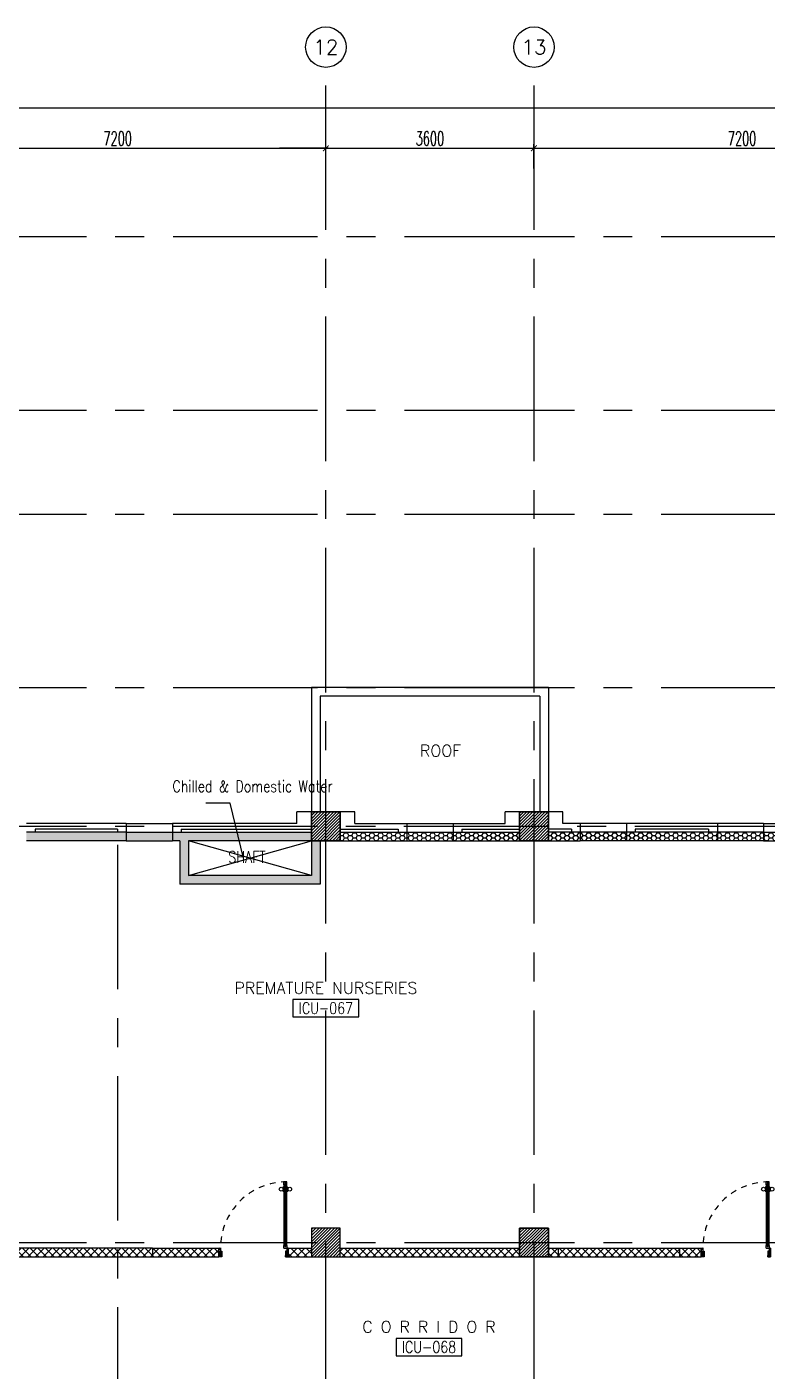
# Model space of a CAD drawing. Extents: x 276011.4 to 276105.3, y 57291.9 to 57371.4.
# Drawn here: x 276029.6 to 276042.41, y 57348.16 to 57371.41 of the extents above; entities that cross this region are included whole.
import ezdxf
from ezdxf.enums import TextEntityAlignment as Align

# ---------------------------------------------------------------- set-up
doc = ezdxf.new("R2010")
doc.units = 0
doc.header["$MEASUREMENT"] = 0
doc.header["$PDMODE"] = 34
doc.linetypes.add('CENTERX2', pattern=[4, 2.5, -0.5, 0.5, -0.5])
doc.linetypes.add('HIDDEN', pattern=[0.375, 0.25, -0.125])
doc.layers.get('0').update_dxf_attribs({"linetype": 'CONTINUOUS'})
doc.layers.get('DEFPOINTS').update_dxf_attribs({"linetype": 'CONTINUOUS'})
for name, color, linetype in [('AX-CR', 2, 'CONTINUOUS'), ('AX-DIM', 4, 'CONTINUOUS'), ('AX-TXT', 2, 'CONTINUOUS'), ('AXES', 11, 'CENTERX2'), ('COL', 5, 'CONTINUOUS'), ('DOOR', 7, 'CONTINUOUS'), ('HAT', 8, 'CONTINUOUS'), ('INSUL', 4, 'CONTINUOUS'), ('PROJ-L', 4, 'CONTINUOUS'), ('RM-BOX', 4, 'CONTINUOUS'), ('RM-NAME', 2, 'CONTINUOUS'), ('RM-NO', 2, 'CONTINUOUS'), ('SHAFT', 3, 'CONTINUOUS'), ('SHAFTS', 4, 'CONTINUOUS'), ('TEXT', 6, 'CONTINUOUS'), ('WALL', 2, 'CONTINUOUS'), ('WallType', 11, 'CONTINUOUS'), ('WallType2', 3, 'CONTINUOUS'), ('WIN', 3, 'CONTINUOUS')]:
    doc.layers.add(name, color=color, linetype=linetype)
doc.styles.add('ROMANS', font='ROMANS.shx', dxfattribs={"width": 0.6})
doc.dimstyles.new('STANDARD in', dxfattribs={"dimtxt": 0.24, "dimasz": 0.1, "dimexe": 0.07, "dimexo": 0.05, "dimgap": 0.05, "dimtad": 1, "dimdec": 0, "dimlfac": 1000, "dimzin": 0, "dimdsep": 46, "dimtxsty": 'ROMANS', "dimblk": 'ARCHTICK', "dimcen": 0.05, "dimdle": 0.05, "dimclrd": 4, "dimclre": 4, "dimclrt": 2, "dimadec": 0, "dimazin": 0, "dimtfac": 1, "dimtdec": 0, "dimtmove": 2, "dimatfit": 3, "dimfxl": 0, "dimtolj": 1, "dimtzin": 0, "dimarcsym": 0})
pattern_1 = [(45, (0, 0), (-0.066291260736, 0.066291260736), []), (135, (0, 0), (-0.066291260736, -0.066291260736), [])]
pattern_2 = [(0, (0, 0), (0.075, 0.04330127), [0.05, -0.1]), (120, (0, 0), (-0.074999999836, 0.043301270284), [0.05, -0.1]), (60, (0, 0), (1.64e-10, 0.086602540284), [-0.1, 0.05])]

# ---------------------------------------------------------------- blocks, each defined once
blk = doc.blocks.new('*X16')
at = {"color": 0}
for p, q in [((84179, 169934), (84635, 170390)), ((84179, 169987), (84582, 170390)), ((84179, 170040), (84529, 170390)), ((84179, 170093), (84476, 170390)), ((84179, 170146), (84423, 170390)), ((84179, 170199), (84370, 170390)), ((84179, 170252), (84317, 170390)), ((84179, 170305), (84264, 170390)), ((84179, 170358), (84211, 170390)), ((84188, 169890), (84679, 170381)), ((84241, 169890), (84679, 170328)), ((84294, 169890), (84679, 170274)), ((84347, 169890), (84679, 170221)), ((84401, 169890), (84679, 170168)), ((84454, 169890), (84679, 170115)), ((84507, 169890), (84679, 170062)), ((84560, 169890), (84679, 170009)), ((84613, 169890), (84679, 169956)), ((84666, 169890), (84679, 169903))]:
    blk.add_line(p, q, dxfattribs=at)
blk = doc.blocks.new('*X15')
at = {"color": 0}
for p, q in [((80579, 169940), (81029, 170390)), ((80579, 169993), (80976, 170390)), ((80579, 170046), (80923, 170390)), ((80579, 170099), (80870, 170390)), ((80579, 170152), (80817, 170390)), ((80579, 170205), (80764, 170390)), ((80579, 170258), (80711, 170390)), ((80579, 170311), (80658, 170390)), ((80579, 170364), (80605, 170390)), ((80582, 169890), (81079, 170387)), ((80635, 169890), (81079, 170334)), ((80688, 169890), (81079, 170281)), ((80741, 169890), (81079, 170228)), ((80794, 169890), (81079, 170175)), ((80847, 169890), (81079, 170122)), ((80900, 169890), (81079, 170069)), ((80953, 169890), (81079, 170016)), ((81006, 169890), (81079, 169963)), ((81059, 169890), (81079, 169910))]:
    blk.add_line(p, q, dxfattribs=at)
blk = doc.blocks.new('*X14')
at = {"color": 0}
for p, q in [((80579, 177099), (81070, 177590)), ((80579, 177152), (81017, 177590)), ((80579, 177205), (80964, 177590)), ((80579, 177258), (80911, 177590)), ((80579, 177311), (80858, 177590)), ((80579, 177364), (80804, 177590)), ((80579, 177417), (80751, 177590)), ((80579, 177471), (80698, 177590)), ((80579, 177524), (80645, 177590)), ((80579, 177577), (80592, 177590)), ((80623, 177090), (81079, 177546)), ((80676, 177090), (81079, 177493)), ((80729, 177090), (81079, 177440)), ((80782, 177090), (81079, 177387)), ((80835, 177090), (81079, 177334)), ((80888, 177090), (81079, 177281)), ((80941, 177090), (81079, 177228)), ((80994, 177090), (81079, 177175)), ((81047, 177090), (81079, 177122))]:
    blk.add_line(p, q, dxfattribs=at)
blk = doc.blocks.new('*X13')
at = {"color": 0}
for p, q in [((84179, 177093), (84676, 177590)), ((84179, 177146), (84623, 177590)), ((84179, 177199), (84570, 177590)), ((84179, 177252), (84517, 177590)), ((84179, 177305), (84464, 177590)), ((84179, 177358), (84411, 177590)), ((84179, 177411), (84358, 177590)), ((84179, 177464), (84305, 177590)), ((84179, 177517), (84252, 177590)), ((84179, 177570), (84199, 177590)), ((84229, 177090), (84679, 177540)), ((84282, 177090), (84679, 177487)), ((84335, 177090), (84679, 177434)), ((84388, 177090), (84679, 177381)), ((84441, 177090), (84679, 177328)), ((84494, 177090), (84679, 177275)), ((84547, 177090), (84679, 177222)), ((84600, 177090), (84679, 177169)), ((84653, 177090), (84679, 177116))]:
    blk.add_line(p, q, dxfattribs=at)
blk = doc.blocks.new('AXU')
at = {"layer": 'AX-CR'}
blk.add_circle((0, 350), 350, dxfattribs=at)
at = {"layer": 'AX-TXT', "style": 'ROMANS'}
blk.add_attdef('AX', text='', height=250, dxfattribs=at).set_placement((0, 350), align=Align.MIDDLE)
blk = doc.blocks.new('_ARCHTICK')
at = {"color": 0, "linetype": 'ByBlock', "const_width": 0.15}
blk.add_lwpolyline([(-0.5, -0.5), (0.5, 0.5)], dxfattribs=at)
blk = doc.blocks.new('*D608')
at = {"layer": 'AX-DIM', "color": 4, "lineweight": -2, "ltscale": 0.3}
for p, q in [((276034.775, 57368.961), (276034.775, 57369.381)), ((276038.375, 57368.961), (276038.375, 57369.381)), ((276034.725, 57369.311), (276038.425, 57369.311))]:
    blk.add_line(p, q, dxfattribs=at)
at = {"layer": 'DEFPOINTS', "color": 0, "ltscale": 0.3}
for p in [(276038.375, 57369.311), (276034.775, 57368.911), (276038.375, 57368.911)]:
    blk.add_point(p, dxfattribs=at)
at = {"layer": 'AX-DIM', "color": 4, "lineweight": -2, "ltscale": 0.3, "xscale": 0.1, "yscale": 0.1, "zscale": 0.1, "rotation": 180}
blk.add_blockref('_ARCHTICK', (276034.775, 57369.311), dxfattribs=at)
at = {"layer": 'AX-DIM', "color": 4, "lineweight": -2, "ltscale": 0.3, "xscale": 0.1, "yscale": 0.1, "zscale": 0.1}
blk.add_blockref('_ARCHTICK', (276038.375, 57369.311), dxfattribs=at)
at = {"layer": 'AX-DIM', "color": 2, "ltscale": 0.3, "insert": (276036.575, 57369.481), "char_height": 0.24, "attachment_point": 5, "style": 'ROMANS'}
blk.add_mtext('\\A1;3600', dxfattribs=at)
blk = doc.blocks.new('COL50')
at = {"layer": 'COL'}
blk.add_lwpolyline([(-250, 250), (-250, -250), (250, -250), (250, 250)], close=True, dxfattribs=at)
blk = doc.blocks.new('*D607')
at = {"layer": 'AX-DIM', "color": 4, "lineweight": -2, "ltscale": 0.3}
for p, q in [((276038.375, 57369.361), (276038.375, 57369.381)), ((276045.575, 57369.361), (276045.575, 57369.381)), ((276038.325, 57369.311), (276045.625, 57369.311))]:
    blk.add_line(p, q, dxfattribs=at)
at = {"layer": 'DEFPOINTS', "color": 0, "ltscale": 0.3}
for p in [(276038.375, 57369.311), (276045.575, 57369.311), (276045.575, 57369.311)]:
    blk.add_point(p, dxfattribs=at)
at = {"layer": 'AX-DIM', "color": 4, "lineweight": -2, "ltscale": 0.3, "xscale": 0.1, "yscale": 0.1, "zscale": 0.1, "rotation": 180}
blk.add_blockref('_ARCHTICK', (276038.375, 57369.311), dxfattribs=at)
at = {"layer": 'AX-DIM', "color": 4, "lineweight": -2, "ltscale": 0.3, "xscale": 0.1, "yscale": 0.1, "zscale": 0.1}
blk.add_blockref('_ARCHTICK', (276045.575, 57369.311), dxfattribs=at)
at = {"layer": 'AX-DIM', "color": 2, "ltscale": 0.3, "insert": (276041.975, 57369.481), "char_height": 0.24, "attachment_point": 5, "style": 'ROMANS'}
blk.add_mtext('\\A1;7200', dxfattribs=at)
blk = doc.blocks.new('*D111')
at = {"layer": 'AX-DIM', "color": 4, "lineweight": -2, "ltscale": 0.3}
for p, q in [((276020.355, 57365.405), (276020.355, 57370.081)), ((276095.065, 57357.883), (276095.065, 57370.081)), ((276020.305, 57370.011), (276095.115, 57370.011))]:
    blk.add_line(p, q, dxfattribs=at)
at = {"layer": 'DEFPOINTS', "color": 0, "ltscale": 0.3}
for p in [(276095.065, 57370.011), (276020.355, 57365.355), (276095.065, 57357.833)]:
    blk.add_point(p, dxfattribs=at)
at = {"layer": 'AX-DIM', "color": 4, "lineweight": -2, "ltscale": 0.3, "xscale": 0.1, "yscale": 0.1, "zscale": 0.1, "rotation": 180}
blk.add_blockref('_ARCHTICK', (276020.355, 57370.011), dxfattribs=at)
at = {"layer": 'AX-DIM', "color": 4, "lineweight": -2, "ltscale": 0.3, "xscale": 0.1, "yscale": 0.1, "zscale": 0.1}
blk.add_blockref('_ARCHTICK', (276095.065, 57370.011), dxfattribs=at)
at = {"layer": 'AX-DIM', "color": 2, "ltscale": 0.3, "insert": (276057.71, 57370.181), "char_height": 0.24, "attachment_point": 5, "style": 'ROMANS'}
blk.add_mtext('\\A1;74710', dxfattribs=at)
blk = doc.blocks.new('RM1')
at = {"layer": 'RM-BOX'}
blk.add_lwpolyline([(570, -200), (-570, -200), (-570, -500), (570, -500)], close=True, dxfattribs=at)
at = {"layer": 'RM-NAME', "style": 'ROMANS'}
for tag, p in [('ROOMNAME1', (0, 324)), ('ROOMNAME2', (0, 0))]:
    blk.add_attdef(tag, text='', height=200, dxfattribs=at).set_placement(p, align=Align.MIDDLE)
at = {"layer": 'RM-NO', "style": 'ROMANS', "width": 0.8}
blk.add_attdef('ROOMNO', text='', height=200, dxfattribs=at).set_placement((0, -350), align=Align.MIDDLE)
blk = doc.blocks.new('*D571')
at = {"layer": 'AX-DIM', "color": 4, "lineweight": -2, "ltscale": 0.3}
for p, q in [((276027.575, 57368.961), (276027.575, 57369.381)), ((276034.775, 57368.961), (276034.775, 57369.381)), ((276027.525, 57369.311), (276034.825, 57369.311))]:
    blk.add_line(p, q, dxfattribs=at)
at = {"layer": 'DEFPOINTS', "color": 0, "ltscale": 0.3}
for p in [(276034.775, 57369.311), (276027.575, 57368.911), (276034.775, 57368.911)]:
    blk.add_point(p, dxfattribs=at)
at = {"layer": 'AX-DIM', "color": 4, "lineweight": -2, "ltscale": 0.3, "xscale": 0.1, "yscale": 0.1, "zscale": 0.1, "rotation": 180}
blk.add_blockref('_ARCHTICK', (276027.575, 57369.311), dxfattribs=at)
at = {"layer": 'AX-DIM', "color": 4, "lineweight": -2, "ltscale": 0.3, "xscale": 0.1, "yscale": 0.1, "zscale": 0.1}
blk.add_blockref('_ARCHTICK', (276034.775, 57369.311), dxfattribs=at)
at = {"layer": 'AX-DIM', "color": 2, "ltscale": 0.3, "insert": (276031.175, 57369.481), "char_height": 0.24, "attachment_point": 5, "style": 'ROMANS'}
blk.add_mtext('\\A1;7200', dxfattribs=at)
blk = doc.blocks.new('*D570')
at = {"layer": 'AX-DIM', "color": 4, "lineweight": -2, "ltscale": 0.3}
for p, q in [((276034.775, 57368.961), (276034.775, 57369.381)), ((276038.375, 57368.961), (276038.375, 57369.381)), ((276034.725, 57369.311), (276038.425, 57369.311))]:
    blk.add_line(p, q, dxfattribs=at)
at = {"layer": 'DEFPOINTS', "color": 0, "ltscale": 0.3}
for p in [(276038.375, 57369.311), (276034.775, 57368.911), (276038.375, 57368.911)]:
    blk.add_point(p, dxfattribs=at)
at = {"layer": 'AX-DIM', "color": 4, "lineweight": -2, "ltscale": 0.3, "xscale": 0.1, "yscale": 0.1, "zscale": 0.1, "rotation": 180}
blk.add_blockref('_ARCHTICK', (276034.775, 57369.311), dxfattribs=at)
at = {"layer": 'AX-DIM', "color": 4, "lineweight": -2, "ltscale": 0.3, "xscale": 0.1, "yscale": 0.1, "zscale": 0.1}
blk.add_blockref('_ARCHTICK', (276038.375, 57369.311), dxfattribs=at)
at = {"layer": 'AX-DIM', "color": 2, "ltscale": 0.3, "insert": (276036.575, 57369.481), "char_height": 0.24, "attachment_point": 5, "style": 'ROMANS'}
blk.add_mtext('\\A1;3600', dxfattribs=at)
blk = doc.blocks.new('DOOR100')
at = {"layer": 'DOOR', "color": 0, "linetype": 'ByBlock'}
for p, q in [((-82, 1205), (-91, 1205)), ((-91, 1205), (-91, 1140)), ((-75, 1218), (-82, 1218)), ((-82, 1128), (-82, 1218)), ((-82, 1205), (-82, 1140)), ((-25, 1300), (-75, 1300)), ((-75, 1300), (-25, 1300)), ((-75, 1250), (-75, 1300)), ((-58, 1250), (-75, 1250)), ((-42, 1270), (-58, 1270)), ((-58, 1250), (-58, 1270)), ((-42, 1250), (-42, 1270)), ((-25, 1250), (-42, 1250)), ((-25, 1250), (-25, 1300)), ((-25, 1218), (-18, 1218)), ((-18, 1128), (-18, 1218)), ((-18, 1205), (-9, 1205)), ((-18, 1205), (-18, 1140)), ((-9, 1205), (-9, 1140)), ((-82, 1140), (-91, 1140)), ((-75, 1128), (-82, 1128)), ((-25, 1128), (-18, 1128)), ((-18, 1140), (-9, 1140)), ((-1200, 0), (-1200, 150)), ((-1200, 150), (-1175, 150)), ((-1200, 150), (-1200, 0)), ((-1150, 0), (-1200, 0)), ((-1175, 150), (-1175, 100)), ((-1175, 100), (-1150, 100)), ((-1150, 100), (-1150, 0)), ((-75, 200), (-58, 200)), ((-75, 150), (-75, 200)), ((-75, 150), (-25, 150)), ((-58, 200), (-58, 180)), ((-58, 180), (-42, 180)), ((-50, 100), (-50, 0)), ((-25, 100), (-50, 100)), ((-50, 0), (0, 0)), ((-42, 200), (-25, 200)), ((-42, 180), (-42, 200)), ((-25, 200), (-25, 150)), ((0, 150), (-25, 150)), ((-25, 150), (-25, 100)), ((0, 150), (0, 0))]:
    blk.add_line(p, q, dxfattribs=at)
at = {"layer": 'DOOR', "linetype": 'ByBlock'}
for p, q in [((-75, 1250), (-75, 200)), ((-58, 200), (-58, 1250)), ((-42, 200), (-42, 1250)), ((-25, 200), (-25, 1250)), ((0, 0), (0, 150))]:
    blk.add_line(p, q, dxfattribs=at)
at = {"layer": 'DOOR', "color": 9, "linetype": 'ByBlock'}
for p, q in [((-1150, 0), (-1200, 114)), ((-1150, 0), (-1200, 40)), ((-1150, 0), (-1163, 100)), ((-50, 0), (0, 114)), ((-50, 0), (-37, 100)), ((-50, 0), (0, 40))]:
    blk.add_line(p, q, dxfattribs=at)
at = {"layer": 'DOOR', "color": 0, "linetype": 'ByBlock'}
for centre in [(-124, 1173), (24, 1173)]:
    blk.add_circle(centre, 32.4, dxfattribs=at)
at = {"layer": 'DOOR', "linetype": 'HIDDEN', "ltscale": 0.5}
blk.add_arc((-25, 150), 1150, 90, 180.0001, dxfattribs=at)
at = {"layer": 'DOOR', "color": 9, "linetype": 'ByBlock'}
for centre, radius, start, end in [((-1150, 0), 154, 103.7142, 108.8947), ((-1150, 0), 134, 100.72, 111.8402), ((-1150, 0), 94.4, 90, 121.9818), ((-1150, 0), 74.4, 90, 132.2236), ((-1150, 0), 54.4, 90, 156.7926), ((-1150, 0), 34.4, 90, 180), ((-1150, 0), 14.4, 90, 180), ((-50, 0), 94.4, 58.0182, 90), ((-50, 0), 74.4, 47.7764, 90), ((-50, 0), 54.4, 23.2074, 90), ((-50, 0), 34.4, 0, 90), ((-50, 0), 14.4, 0, 90), ((-50, 0), 134, 68.1598, 79.28), ((-50, 0), 114, 64.0838, 77.3774), ((-50, 0), 154, 71.1053, 76.2858)]:
    blk.add_arc(centre, radius, start, end, dxfattribs=at)

msp = doc.modelspace()

# ---------------------------------------------------------------- hatches: boundary and pattern name
at = {"layer": 'WallType', "linetype": 'ByBlock', "ltscale": 0.3}
h = msp.add_hatch(dxfattribs=at)
h.set_pattern_fill('ANSI37', color=256, scale=0.75, style=0)
h.set_pattern_definition(pattern_1)
h.paths.add_polyline_path([(276027.3255, 57350.2829), (276026.9755, 57350.2829), (276026.9755, 57350.1329), (276027.3255, 57350.1329)])
h.paths.add_polyline_path([(276028.6755, 57350.2829), (276027.8255, 57350.2829), (276027.8255, 57350.1329), (276028.6755, 57350.1329)])
h.paths.add_polyline_path([(276031.1755, 57350.2829), (276028.6755, 57350.2829), (276028.6755, 57350.1329), (276031.1755, 57350.1329)])
h.paths.add_polyline_path([(276032.9255, 57350.2829), (276031.7755, 57350.2829), (276031.7755, 57350.1329), (276032.9255, 57350.1329)])
h.paths.add_polyline_path([(276031.7755, 57350.2829), (276031.1755, 57350.2829), (276031.1755, 57350.1329), (276031.7755, 57350.1329)])
h = msp.add_hatch(dxfattribs=at)
h.set_pattern_fill('ANSI37', color=256, scale=0.75, style=0)
h.set_pattern_definition(pattern_1)
h.paths.add_polyline_path([(276034.5255, 57350.2829), (276034.1255, 57350.2829), (276034.1255, 57350.1329), (276034.5255, 57350.1329)])
h.paths.add_polyline_path([(276038.1255, 57350.2829), (276035.0255, 57350.2829), (276035.0255, 57350.1329), (276038.1255, 57350.1329)])
h = msp.add_hatch(dxfattribs=at)
h.set_pattern_fill('ANSI37', color=256, scale=0.75, style=0)
h.set_pattern_definition(pattern_1)
h.paths.add_polyline_path([(276038.8007, 57350.2829), (276038.6255, 57350.2829), (276038.6255, 57350.1329), (276038.8007, 57350.1329)])
h.paths.add_polyline_path([(276040.9007, 57350.2829), (276038.8007, 57350.2829), (276038.8007, 57350.1329), (276040.9007, 57350.1329)])
h.paths.add_polyline_path([(276041.2687, 57350.2829), (276040.9007, 57350.2829), (276040.9007, 57350.1329), (276041.2687, 57350.1329)])
at = {"layer": 'WallType2', "linetype": 'ByBlock', "ltscale": 0.3}
h = msp.add_hatch(dxfattribs=at)
h.set_pattern_fill('HONEY', color=256, scale=0.4, style=0)
h.set_pattern_definition(pattern_2)
h.paths.add_polyline_path([(276031.1755, 57357.4829), (276029.5967, 57357.4829), (276029.5967, 57357.3329), (276031.1755, 57357.3329)])
h.paths.add_polyline_path([(276031.3217, 57357.4829), (276031.1755, 57357.4829), (276031.1755, 57357.3329), (276031.3217, 57357.3329)])
h.paths.add_polyline_path([(276032.1217, 57357.4829), (276031.3217, 57357.4829), (276031.3217, 57357.3329), (276032.1217, 57357.3329)])
h.paths.add_polyline_path([(276034.5255, 57357.4829), (276032.1217, 57357.4829), (276032.1217, 57357.3329), (276032.2505, 57357.3329), (276032.2505, 57356.5829), (276034.6755, 57356.5829), (276034.6755, 57357.3329), (276034.5255, 57357.3329), (276034.5255, 57356.7329), (276032.4005, 57356.7329), (276032.4005, 57357.3329), (276034.5255, 57357.3329)])
h = msp.add_hatch(dxfattribs=at)
h.set_pattern_fill('HONEY', color=256, scale=0.4, style=0)
h.set_pattern_definition(pattern_2)
h.paths.add_polyline_path([(276036.1755, 57357.4829), (276035.0255, 57357.4829), (276035.0255, 57357.3329), (276036.1755, 57357.3329)])
h.paths.add_polyline_path([(276036.9755, 57357.4829), (276036.1755, 57357.4829), (276036.1755, 57357.3329), (276036.9755, 57357.3329)])
h.paths.add_polyline_path([(276038.1255, 57357.4829), (276037.7755, 57357.4829), (276036.9755, 57357.4829), (276036.9755, 57357.3329), (276038.1255, 57357.3329)])
h = msp.add_hatch(dxfattribs=at)
h.set_pattern_fill('HONEY', color=256, scale=0.4, style=0)
h.set_pattern_definition(pattern_2)
h.paths.add_polyline_path([(276039.1755, 57357.4829), (276038.6255, 57357.4829), (276038.6255, 57357.3329), (276039.1755, 57357.3329)])
h.paths.add_polyline_path([(276039.9755, 57357.4829), (276039.1755, 57357.4829), (276039.1755, 57357.3329), (276039.9755, 57357.3329)])
h.paths.add_polyline_path([(276041.5467, 57357.4829), (276039.9755, 57357.4829), (276039.9755, 57357.3329), (276041.5467, 57357.3329)])
h = msp.add_hatch(dxfattribs=at)
h.set_pattern_fill('HONEY', color=256, scale=0.4, style=0)
h.set_pattern_definition(pattern_2)
h.paths.add_polyline_path([(276042.3467, 57357.4829), (276041.5467, 57357.4829), (276041.5467, 57357.3329), (276042.3467, 57357.3329)])
h = msp.add_hatch(dxfattribs=at)
h.set_pattern_fill('HONEY', color=256, scale=0.4, style=0)
h.set_pattern_definition(pattern_2)
h.paths.add_polyline_path([(276045.3255, 57357.4829), (276042.3467, 57357.4829), (276042.3467, 57357.3329), (276042.9505, 57357.3329), (276045.3255, 57357.3329)])

# ---------------------------------------------------------------- linework, layer by layer
at = {"layer": 'AX-DIM'}
for p, q in [((276034.8155, 57369.3113), (276033.9755, 57369.3113)), ((276038.2955, 57369.3113), (276039.277, 57369.3113))]:
    msp.add_line(p, q, dxfattribs=at)
at = {"layer": 'AXES'}
for p, q in [((276034.7755, 57291.8986), (276034.7755, 57370.7113)), ((276034.7755, 57291.8986), (276034.7755, 57370.7113)), ((276038.3755, 57291.8986), (276038.3755, 57370.7113)), ((276038.3755, 57291.8986), (276038.3755, 57370.7113)), ((276012.1331, 57367.7829), (276036.5755, 57367.7829)), ((276036.5755, 57367.7829), (276052.7755, 57367.7829)), ((276012.1331, 57364.7829), (276036.5755, 57364.7829)), ((276036.5755, 57364.7829), (276052.7755, 57364.7829)), ((276012.1331, 57362.9829), (276036.5755, 57362.9829)), ((276036.5755, 57362.9829), (276052.7755, 57362.9829)), ((276012.1331, 57359.9829), (276036.5755, 57359.9829)), ((276036.5755, 57359.9829), (276052.7755, 57359.9829)), ((276012.1331, 57357.5829), (276036.5755, 57357.5829)), ((276031.1755, 57298.7629), (276031.1755, 57357.5829)), ((276032.1217, 57357.5829), (276104.6155, 57357.5829)), ((276012.1331, 57350.3829), (276036.5755, 57350.3829)), ((276036.5755, 57350.3829), (276052.7955, 57350.3829))]:
    msp.add_line(p, q, dxfattribs=at)
at = {"layer": 'COL'}
for points in [[(276034.5255, 57357.3329), (276034.5255, 57357.8329), (276035.0255, 57357.8329), (276035.0255, 57357.3329)], [(276034.5255, 57357.3329), (276034.5255, 57357.8329), (276035.0255, 57357.8329), (276035.0255, 57357.3329)], [(276038.1255, 57357.3329), (276038.1255, 57357.8329), (276038.6255, 57357.8329), (276038.6255, 57357.3329)]]:
    msp.add_lwpolyline(points, close=True, dxfattribs=at)
at = {"layer": 'INSUL'}
for p, q in [((276031.1717, 57357.5329), (276029.7467, 57357.5329)), ((276029.7467, 57357.5329), (276029.7467, 57357.4829)), ((276031.1717, 57357.5329), (276031.1717, 57357.4829)), ((276032.2717, 57357.5329), (276034.5255, 57357.5329)), ((276032.2717, 57357.5329), (276032.2717, 57357.4829)), ((276032.2717, 57357.5329), (276034.5255, 57357.5329)), ((276032.2717, 57357.5329), (276032.2717, 57357.4829)), ((276035.0255, 57357.5329), (276036.0255, 57357.5329)), ((276036.0255, 57357.5329), (276036.0255, 57357.4829)), ((276036.0255, 57357.5329), (276036.0255, 57357.4829)), ((276037.1255, 57357.5329), (276037.1255, 57357.4829)), ((276037.1255, 57357.5329), (276038.1255, 57357.5329)), ((276037.1255, 57357.5329), (276037.1255, 57357.4829)), ((276037.1255, 57357.5329), (276038.1255, 57357.5329)), ((276037.7755, 57357.5329), (276038.1255, 57357.5329)), ((276037.7755, 57357.5329), (276038.1255, 57357.5329)), ((276039.0255, 57357.5329), (276038.6255, 57357.5329)), ((276039.0255, 57357.5329), (276039.0255, 57357.4829)), ((276039.0255, 57357.5329), (276039.0255, 57357.4829)), ((276040.1255, 57357.5329), (276040.1255, 57357.4829)), ((276041.3967, 57357.5329), (276040.1255, 57357.5329)), ((276041.3967, 57357.5329), (276041.3967, 57357.4829)), ((276031.3217, 57357.4829), (276029.5967, 57357.4829)), ((276032.1217, 57357.4829), (276034.5255, 57357.4829)), ((276032.2717, 57357.4829), (276034.5255, 57357.4829)), ((276035.0255, 57357.4829), (276036.1755, 57357.4829)), ((276036.9755, 57357.4829), (276038.1255, 57357.4829)), ((276037.1255, 57357.4829), (276038.1255, 57357.4829)), ((276037.7755, 57357.4829), (276038.1255, 57357.4829)), ((276037.7755, 57357.4829), (276038.1255, 57357.4829)), ((276039.1755, 57357.4829), (276038.6255, 57357.4829)), ((276041.5467, 57357.4829), (276039.9755, 57357.4829)), ((276042.3467, 57357.4829), (276045.3255, 57357.4829))]:
    msp.add_line(p, q, dxfattribs=at)
at = {"layer": 'PROJ-L', "linetype": 'Continuous'}
for p, q in [((276038.6255, 57359.9829), (276034.5255, 57359.9829)), ((276038.6255, 57359.9829), (276034.5255, 57359.9829)), ((276034.5255, 57359.9829), (276034.5255, 57357.8329)), ((276034.5255, 57359.9829), (276034.5255, 57357.8329)), ((276038.4755, 57359.8329), (276034.6755, 57359.8329)), ((276038.4755, 57359.8329), (276034.6755, 57359.8329)), ((276034.6755, 57359.8329), (276034.6755, 57357.8329)), ((276034.6755, 57359.8329), (276034.6755, 57357.8329)), ((276038.4755, 57359.8329), (276038.4755, 57357.8329)), ((276038.4755, 57359.8329), (276038.4755, 57357.8329)), ((276038.6255, 57359.9829), (276038.6255, 57357.8329)), ((276038.6255, 57359.9829), (276038.6255, 57357.8329))]:
    msp.add_line(p, q, dxfattribs=at)
at = {"layer": 'TEXT', "color": 251, "linetype": 'ByBlock'}
for p, q in [((276034.5255, 57356.7329), (276032.4005, 57357.3329)), ((276032.4005, 57356.7329), (276034.5255, 57357.3329))]:
    msp.add_line(p, q, dxfattribs=at)
at = {"layer": 'WALL'}
for p, q in [((276034.2755, 57357.6329), (276034.2755, 57357.8329)), ((276035.2755, 57357.8329), (276034.2755, 57357.8329)), ((276035.2755, 57357.6329), (276035.2755, 57357.8329)), ((276037.8755, 57357.6329), (276037.8755, 57357.8329)), ((276038.8755, 57357.8329), (276037.8755, 57357.8329)), ((276038.8755, 57357.6329), (276038.8755, 57357.8329)), ((276031.3217, 57357.6329), (276029.5967, 57357.6329)), ((276031.3217, 57357.6329), (276031.3217, 57357.3329)), ((276032.1217, 57357.6329), (276032.1217, 57357.3329)), ((276034.2755, 57357.6329), (276032.1217, 57357.6329)), ((276035.2755, 57357.6329), (276036.1755, 57357.6329)), ((276036.1755, 57357.6329), (276036.1755, 57357.3329)), ((276036.9755, 57357.6329), (276037.8755, 57357.6329)), ((276036.9755, 57357.6329), (276036.9755, 57357.3329)), ((276039.1755, 57357.6329), (276038.8755, 57357.6329)), ((276039.1755, 57357.6329), (276039.1755, 57357.3329)), ((276039.9755, 57357.6329), (276039.9755, 57357.3329)), ((276041.5467, 57357.6329), (276039.9755, 57357.6329)), ((276041.5467, 57357.6329), (276041.5467, 57357.3329)), ((276042.3467, 57357.6329), (276045.0755, 57357.6329)), ((276042.3467, 57357.6329), (276042.3467, 57357.3329)), ((276031.3217, 57357.3329), (276029.5967, 57357.3329)), ((276032.2505, 57357.3329), (276032.1217, 57357.3329)), ((276032.2505, 57357.3329), (276032.1217, 57357.3329)), ((276032.2505, 57357.3329), (276032.2505, 57356.5829)), ((276034.5255, 57357.3329), (276032.4005, 57357.3329)), ((276034.5255, 57357.3329), (276032.4005, 57357.3329)), ((276032.4005, 57357.3329), (276032.4005, 57356.7329)), ((276034.5255, 57357.3329), (276034.5255, 57356.7329)), ((276034.6755, 57357.3329), (276034.6755, 57356.5829)), ((276035.0255, 57357.3329), (276036.1755, 57357.3329)), ((276036.9755, 57357.3329), (276039.1755, 57357.3329)), ((276037.7755, 57357.3329), (276038.1255, 57357.3329)), ((276041.5467, 57357.3329), (276039.9755, 57357.3329)), ((276042.3467, 57357.3329), (276042.9505, 57357.3329)), ((276034.6755, 57356.5829), (276032.2505, 57356.5829)), ((276034.5255, 57356.7329), (276032.4005, 57356.7329))]:
    msp.add_line(p, q, dxfattribs=at)
at = {"layer": 'WALL', "linetype": 'ByBlock'}
for p, q in [((276031.7755, 57350.2829), (276032.9255, 57350.2829)), ((276031.7755, 57350.2829), (276031.7755, 57350.1329)), ((276032.9255, 57350.2829), (276032.9255, 57350.1329)), ((276034.1255, 57350.2829), (276034.1255, 57350.1329)), ((276034.1255, 57350.2829), (276034.5255, 57350.2829)), ((276034.1255, 57350.2829), (276034.1255, 57350.1329)), ((276035.0255, 57350.1329), (276035.0255, 57350.2829)), ((276038.1255, 57350.1329), (276038.1255, 57350.2829)), ((276038.6255, 57350.2829), (276038.8007, 57350.2829)), ((276038.8007, 57350.1329), (276038.8007, 57350.2829)), ((276040.9007, 57350.2829), (276041.2687, 57350.2829)), ((276040.9007, 57350.1329), (276040.9007, 57350.2829)), ((276041.2687, 57350.2829), (276041.2687, 57350.1329)), ((276031.7755, 57350.1329), (276032.9255, 57350.1329)), ((276034.1255, 57350.1329), (276034.5255, 57350.1329)), ((276038.6255, 57350.1329), (276038.8007, 57350.1329)), ((276040.9007, 57350.1329), (276041.2687, 57350.1329))]:
    msp.add_line(p, q, dxfattribs=at)
at = {"layer": 'WALL', "linetype": 'ByBlock', "ltscale": 0.3}
for points in [[(276035.0255, 57357.8329), (276034.5255, 57357.8329), (276034.5255, 57357.3329), (276035.0255, 57357.3329)], [(276038.6255, 57357.8329), (276038.1255, 57357.8329), (276038.1255, 57357.3329), (276038.6255, 57357.3329)], [(276035.0255, 57350.6329), (276034.5255, 57350.6329), (276034.5255, 57350.1329), (276035.0255, 57350.1329)], [(276038.6255, 57350.1329), (276038.1255, 57350.1329), (276038.1255, 57350.6329), (276038.6255, 57350.6329)]]:
    msp.add_lwpolyline(points, close=True, dxfattribs=at)
at = {"layer": 'WIN'}
for p, q in [((276031.3217, 57357.6329), (276032.1217, 57357.6329)), ((276036.1755, 57357.6329), (276036.9755, 57357.6329)), ((276039.9755, 57357.6329), (276039.1755, 57357.6329)), ((276039.277, 57357.6329), (276039.1755, 57357.6329)), ((276042.3467, 57357.6329), (276041.5467, 57357.6329)), ((276031.3217, 57357.4829), (276032.1217, 57357.4829)), ((276031.3217, 57357.3329), (276032.1217, 57357.3329)), ((276036.1755, 57357.4829), (276036.9755, 57357.4829)), ((276036.1755, 57357.3329), (276036.9755, 57357.3329)), ((276039.9755, 57357.4829), (276039.1755, 57357.4829)), ((276039.9755, 57357.3329), (276039.1755, 57357.3329)), ((276042.3467, 57357.4829), (276041.5467, 57357.4829)), ((276042.3467, 57357.3329), (276041.5467, 57357.3329))]:
    msp.add_line(p, q, dxfattribs=at)
at = {"layer": 'WIN', "linetype": 'ByBlock'}
for p, q in [((276031.7755, 57350.2829), (276028.6755, 57350.2829)), ((276035.0255, 57350.2829), (276038.1255, 57350.2829)), ((276038.8007, 57350.2829), (276040.9007, 57350.2829)), ((276028.6755, 57350.1329), (276031.7755, 57350.1329)), ((276035.0255, 57350.1329), (276038.1255, 57350.1329)), ((276038.8007, 57350.1329), (276040.9007, 57350.1329))]:
    msp.add_line(p, q, dxfattribs=at)

# ---------------------------------------------------------------- block references
at = {"layer": 'AXES', "xscale": 0.001, "yscale": 0.001, "zscale": 0.001}
for p, values in [((276034.7755, 57370.7113), {'AX': '12'}), ((276034.7755, 57370.7113), {'AX': '12'}), ((276038.3755, 57370.7113), {'AX': '13'}), ((276038.3755, 57370.7113), {'AX': '13'})]:
    msp.add_blockref('AXU', p, dxfattribs=at).add_auto_attribs(values)
at = {"layer": 'COL', "xscale": 0.001, "yscale": 0.001, "zscale": 0.001}
for p in [(276034.7755, 57350.3829), (276038.3755, 57350.3829)]:
    msp.add_blockref('COL50', p, dxfattribs=at)
at = {"layer": 'DOOR', "xscale": 0.001, "yscale": 0.001, "zscale": 0.001}
for p in [(276034.1255, 57350.1329), (276042.4687, 57350.1329)]:
    msp.add_blockref('DOOR100', p, dxfattribs=at)
at = {"layer": 'HAT', "xscale": 0.001, "yscale": 0.001, "zscale": 0.001}
for name in ['*X14', '*X13', '*X15', '*X16']:
    msp.add_blockref(name, (275953.9463, 57180.2432), dxfattribs=at)
at = {"layer": 'RM-NAME', "xscale": 0.001, "yscale": 0.001, "zscale": 0.001}
for p, values in [((276034.7755, 57354.7865), {'ROOMNO': 'ICU-067', 'ROOMNAME2': 'PREMATURE NURSERIES'}), ((276036.5586, 57348.9239), {'ROOMNO': 'ICU-068', 'ROOMNAME2': 'C O R R I D O R'})]:
    msp.add_blockref('RM1', p, dxfattribs=at).add_auto_attribs(values)

# ---------------------------------------------------------------- texts
at = {"layer": 'RM-NAME', "style": 'ROMANS'}
msp.add_text('ROOF', height=0.2, dxfattribs=at).set_placement((276036.7588, 57358.8889), align=Align.MIDDLE)
at = {"layer": 'RM-NAME', "style": 'ROMANS', "width": 0.8}
msp.add_text('SHAFT', height=0.2, dxfattribs=at).set_placement((276033.4105, 57357.0505), align=Align.MIDDLE)
at = {"layer": 'SHAFTS', "style": 'ROMANS', "width": 0.8}
msp.add_text('Chilled & Domestic Water', height=0.2, dxfattribs=at).set_placement((276033.5065, 57358.28), align=Align.MIDDLE)

# ---------------------------------------------------------------- dimensions: what is measured, and where the dimension line sits
at = {"layer": 'AX-DIM'}
for base, p1, p2, picture, middle in [((276095.0655, 57370.0113), (276020.3555, 57365.3553), (276095.0655, 57357.8329), '*D111', (276057.7105, 57370.1813)), ((276034.7755, 57369.3113), (276027.5755, 57368.9113), (276034.7755, 57368.9113), '*D571', (276031.1755, 57369.4813)), ((276038.3755, 57369.3113), (276034.7755, 57368.9113), (276038.3755, 57368.9113), '*D608', (276036.5755, 57369.4813)), ((276038.3755, 57369.3113), (276034.7755, 57368.9113), (276038.3755, 57368.9113), '*D570', (276036.5755, 57369.4813)), ((276045.5755, 57369.3113), (276038.3755, 57369.3113), (276045.5755, 57369.3113), '*D607', (276041.9755, 57369.4813))]:
    dim = msp.add_linear_dim(base=base, p1=p1, p2=p2, dimstyle='STANDARD in', dxfattribs=at)
    dim.commit()
    dim.dimension.update_dxf_attribs({"geometry": picture, "text_midpoint": middle})

# ---------------------------------------------------------------- leaders
at = {"layer": 'SHAFT', "color": 6, "linetype": 'ByBlock', "ltscale": 0.3}
msp.add_leader([(276033.3505, 57357.0329), (276033.1204, 57357.9815), (276032.7008, 57357.9815)], dimstyle='STANDARD in', dxfattribs=at)

doc.saveas('drawing.dxf')
